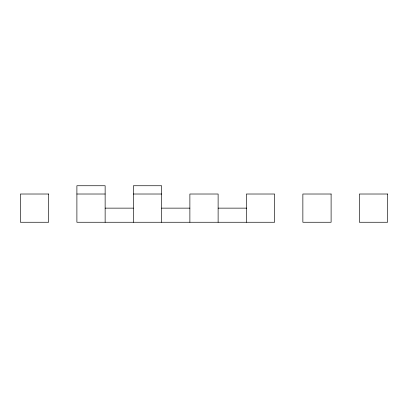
<?xml version="1.0" encoding="UTF-8"?>
<svg xmlns="http://www.w3.org/2000/svg" width="408" height="408" viewBox="0 0 408 408"><rect width="100%" height="100%" fill="white"/><g stroke="black" fill="none" stroke-linecap="round" stroke-linejoin="round"><path stroke-width="0.61" d="M76.893 194.014L105.136 194.014M133.385 194.014L161.629 194.014M105.136 208.136L133.385 208.136M161.629 208.136L189.878 208.136M218.122 208.136L246.687 208.136M246.371 222.258L246.371 194.014L274.615 194.014L274.615 222.258L76.893 222.258L76.893 185.742L105.136 185.742L105.136 222.258M218.122 222.258L218.122 194.014L189.878 194.014L189.878 222.258M161.629 222.258L161.629 185.742L133.385 185.742L133.385 222.258M48.644 194.014L20.4 194.014L20.4 222.258L48.644 222.258L48.644 194.014M331.107 194.014L302.864 194.014L302.864 222.258L331.107 222.258L331.107 194.014M387.6 194.014L359.356 194.014L359.356 222.258L387.6 222.258L387.6 194.014"/></g></svg>
